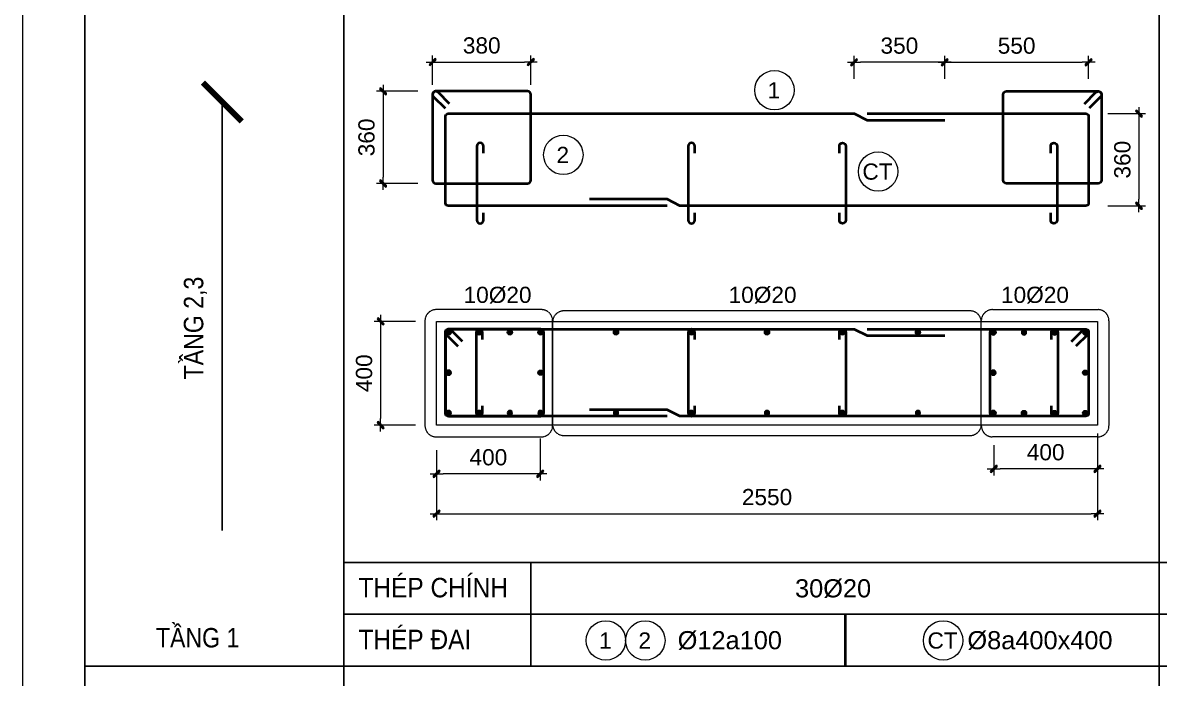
# Model space of a CAD drawing. Header units: millimetres. Extents: x -146909 to 4830753, y -683702 to -336947.
# Drawn here: x 4726521 to 4730906, y -443425 to -440897 of the extents above; entities that cross this region are included whole.
import ezdxf
from ezdxf.enums import TextEntityAlignment as Align

# ---------------------------------------------------------------- set-up
doc = ezdxf.new("R2010")
doc.units = ezdxf.units.MM
doc.header["$MEASUREMENT"] = 0
doc.linetypes.add('HIDDEN', pattern=[0.375, 0.25, -0.125])
doc.layers.get('0').update_dxf_attribs({"lineweight": 9})
doc.layers.get('Defpoints').update_dxf_attribs({"color": 10, "lineweight": 0})
for name, color, linetype, lineweight in [("'S_General_Cont_1 Thin", 1, 'Continuous', 18), ("'S_General_Text_3_Member name", 3, 'Continuous', 35), ('CDAI', 3, 'Continuous', 40), ('chunho.q', 1, 'Continuous', 13), ('CTHEP', 4, 'Continuous', 50), ('DBAO', 2, 'Continuous', 13), ('DMo', 9, 'HIDDEN', 9), ('KTH', 154, 'Continuous', 9), ('STICK', 1, 'Continuous', 9)]:
    doc.layers.add(name, color=color, linetype=linetype, lineweight=lineweight)
for name, color, linetype in [('DM', 1, 'Continuous'), ('TBL', 1, 'Continuous'), ('TX', 214, 'Continuous')]:
    doc.layers.add(name, color=color, linetype=linetype)
doc.styles.add('arial', font='arial.ttf', dxfattribs={"width": 0.85})
doc.styles.add('TTP-HelCon', font='arial.ttf')
doc.dimstyles.new('TTP-25', dxfattribs={"dimscale": 25, "dimtxt": 2.5, "dimasz": 1, "dimexe": 1, "dimexo": 1, "dimgap": 0.09, "dimtad": 0, "dimdec": 4, "dimrnd": 10, "dimzin": 9, "dimdsep": 46, "dimtxsty": 'TTP-HelCon', "dimblk": 'Stick', "dimcen": 0.09, "dimdle": 1.5, "dimclrd": 256, "dimclre": 256, "dimclrt": 1, "dimadec": 0, "dimazin": 0, "dimtfac": 1, "dimtdec": 4, "dimtmove": 0, "dimatfit": 3, "dimldrblk": 'ARCHTICK', "dimfxl": 1, "dimtvp": 1, "dimtolj": 1, "dimtzin": 0, "dimarcsym": 0})
doc.dimstyles.new('TTP-50', dxfattribs={"dimscale": 50, "dimtxt": 2.5, "dimasz": 1, "dimexe": 1, "dimexo": 1, "dimgap": 0.09, "dimtad": 0, "dimdec": 4, "dimzin": 9, "dimdsep": 46, "dimtxsty": 'arial', "dimblk": 'Stick', "dimcen": 0.09, "dimdle": 1.5, "dimclrd": 256, "dimclre": 256, "dimclrt": 1, "dimadec": 0, "dimazin": 0, "dimtfac": 1, "dimtdec": 4, "dimtmove": 0, "dimatfit": 3, "dimldrblk": 'ARCHTICK', "dimfxl": 1, "dimtvp": 1, "dimtolj": 1, "dimtzin": 0, "dimarcsym": 0})

# ---------------------------------------------------------------- blocks, each defined once
blk = doc.blocks.new('sign of slab')
at = {"layer": "'S_General_Cont_1 Thin"}
blk.add_circle((-10, 0), 475, dxfattribs=at)
at = {"layer": "'S_General_Text_3_Member name", "style": 'arial'}
blk.add_attdef('S', text='', height=250, dxfattribs=at).set_placement((-23, -1), align=Align.MIDDLE_CENTER)
blk = doc.blocks.new('Stick')
at = {"layer": 'STICK'}
h = blk.add_hatch(color=256, dxfattribs=at)
edge = h.paths.add_edge_path()
edge.add_line((0.3, 0.5), (-0.5, -0.3))
edge.add_arc((-0.4, -0.4), 0.141, 135, 315)
edge.add_line((-0.3, -0.5), (0.5, 0.3))
edge.add_arc((0.4, 0.4), 0.141, 315, 495)
blk.add_line((1, 0), (-1, 0), dxfattribs=at)
blk.add_lwpolyline([(0.3, 0.5), (-0.5, -0.3, 1), (-0.3, -0.5), (0.5, 0.3, 1), (0.3, 0.5, 1)], format="xyb", dxfattribs=at)
blk = doc.blocks.new('*D236')
at = {"layer": 'Defpoints', "color": 0, "transparency": 16777216}
for p in [(400, -26.3), (0, -71.3), (0, -188.1)]:
    blk.add_point(p, dxfattribs=at)
at = {"layer": 'KTH', "lineweight": -2, "transparency": 16777216}
for p, q in [((400, -51.3), (400, -213.1)), ((0, -96.3), (0, -213.1)), ((375, -188.1), (25, -188.1))]:
    blk.add_line(p, q, dxfattribs=at)
at = {"layer": 'KTH', "lineweight": -2, "transparency": 16777216, "xscale": 25, "yscale": 25, "zscale": 25, "rotation": 180}
blk.add_blockref('Stick', (0, -188.1), dxfattribs=at)
at = {"layer": 'KTH', "lineweight": -2, "transparency": 16777216, "xscale": 25, "yscale": 25, "zscale": 25}
blk.add_blockref('Stick', (400, -188.1), dxfattribs=at)
at = {"layer": 'KTH', "color": 1, "transparency": 16777216, "insert": (200, -124.3), "char_height": 62.5, "attachment_point": 5, "style": 'TTP-HelCon'}
blk.add_mtext('\\A1;400', dxfattribs=at)
blk = doc.blocks.new('_ArchTick')
at = {"color": 0, "linetype": 'ByBlock', "const_width": 0.15}
blk.add_lwpolyline([(-0.5, -0.5), (0.5, 0.5)], dxfattribs=at)
blk = doc.blocks.new('*D237')
at = {"layer": 'Defpoints', "color": 0, "transparency": 16777216}
for p in [(2550, -6.9), (2150, -51.9), (2150, -168.7)]:
    blk.add_point(p, dxfattribs=at)
at = {"layer": 'KTH', "lineweight": -2, "transparency": 16777216}
for p, q in [((2550, -31.9), (2550, -193.7)), ((2150, -76.9), (2150, -193.7)), ((2525, -168.7), (2175, -168.7))]:
    blk.add_line(p, q, dxfattribs=at)
at = {"layer": 'KTH', "lineweight": -2, "transparency": 16777216, "xscale": 25, "yscale": 25, "zscale": 25, "rotation": 180}
blk.add_blockref('Stick', (2150, -168.7), dxfattribs=at)
at = {"layer": 'KTH', "lineweight": -2, "transparency": 16777216, "xscale": 25, "yscale": 25, "zscale": 25}
blk.add_blockref('Stick', (2550, -168.7), dxfattribs=at)
at = {"layer": 'KTH', "color": 1, "transparency": 16777216, "insert": (2350, -104.9), "char_height": 62.5, "attachment_point": 5, "style": 'TTP-HelCon'}
blk.add_mtext('\\A1;400', dxfattribs=at)
blk = doc.blocks.new('*D238')
at = {"layer": 'Defpoints', "color": 0, "transparency": 16777216}
for p in [(2550, -112.8), (0, -135.3), (2550, -341.6)]:
    blk.add_point(p, dxfattribs=at)
at = {"layer": 'KTH', "lineweight": -2, "transparency": 16777216}
for p, q in [((0, -160.3), (0, -366.6)), ((2550, -137.8), (2550, -366.6)), ((25, -341.6), (2525, -341.6))]:
    blk.add_line(p, q, dxfattribs=at)
at = {"layer": 'KTH', "lineweight": -2, "transparency": 16777216, "xscale": 25, "yscale": 25, "zscale": 25, "rotation": 180}
blk.add_blockref('Stick', (0, -341.6), dxfattribs=at)
at = {"layer": 'KTH', "lineweight": -2, "transparency": 16777216, "xscale": 25, "yscale": 25, "zscale": 25}
blk.add_blockref('Stick', (2550, -341.6), dxfattribs=at)
at = {"layer": 'KTH', "color": 1, "transparency": 16777216, "insert": (1275, -277.8), "char_height": 62.5, "attachment_point": 5, "style": 'TTP-HelCon'}
blk.add_mtext('\\A1;2550', dxfattribs=at)
blk = doc.blocks.new('*D239')
at = {"layer": 'Defpoints', "color": 0, "transparency": 16777216}
for p in [(-55.8, 400), (-215.7, 0), (-55.8, 0)]:
    blk.add_point(p, dxfattribs=at)
at = {"layer": 'KTH', "lineweight": -2, "transparency": 16777216}
for p, q in [((-80.8, 400), (-240.7, 400)), ((-215.7, 375), (-215.7, 25)), ((-80.8, 0), (-240.7, 0))]:
    blk.add_line(p, q, dxfattribs=at)
at = {"layer": 'KTH', "lineweight": -2, "transparency": 16777216, "xscale": 25, "yscale": 25, "zscale": 25}
for p, rotation in [((-215.7, 400), 90), ((-215.7, 0), 270)]:
    blk.add_blockref('Stick', p, dxfattribs=dict(at, rotation=rotation))
at = {"layer": 'KTH', "color": 1, "transparency": 16777216, "insert": (-279.5, 200), "char_height": 62.5, "attachment_point": 5, "rotation": 90, "style": 'TTP-HelCon'}
blk.add_mtext('\\A1;400', dxfattribs=at)
blk = doc.blocks.new('*U201')
at = {"layer": 'CTHEP', "ltscale": 0.02, "const_width": 10}
blk.add_lwpolyline([(0, 5, -1), (0, -5, -1)], format="xyb", close=True, dxfattribs=at)
at = {"layer": 'Defpoints', "color": 1}
blk.add_circle((0, 0), 10, dxfattribs=at)
blk = doc.blocks.new('*U202')
at = {"layer": 'CDAI', "color": 0, "linetype": 'ByBlock', "lineweight": -2, "transparency": 16777216}
for p in [(0, 0), (118, 0), (236, 0), (354, 0)]:
    blk.add_blockref('*U201', p, dxfattribs=at)
blk = doc.blocks.new('*U199')
at = {"layer": 'CTHEP', "ltscale": 0.02, "const_width": 10}
blk.add_lwpolyline([(0, 5, -1), (0, -5, -1)], format="xyb", close=True, dxfattribs=at)
at = {"layer": 'Defpoints', "color": 1}
blk.add_circle((0, 0), 10, dxfattribs=at)
blk = doc.blocks.new('*U200')
at = {"layer": 'CDAI', "color": 0, "linetype": 'ByBlock', "lineweight": -2, "transparency": 16777216}
blk.add_blockref('*U199', (0, 0), dxfattribs=at)
blk = doc.blocks.new('*U203')
at = {"layer": 'CTHEP', "ltscale": 0.02, "const_width": 10}
blk.add_lwpolyline([(0, 5, -1), (0, -5, -1)], format="xyb", close=True, dxfattribs=at)
at = {"layer": 'Defpoints', "color": 1}
blk.add_circle((0, 0), 10, dxfattribs=at)
blk = doc.blocks.new('*U204')
at = {"layer": 'CDAI', "color": 0, "linetype": 'ByBlock', "lineweight": -2, "transparency": 16777216}
for p in [(0, 0), (118, 0), (236, 0), (354, 0)]:
    blk.add_blockref('*U203', p, dxfattribs=at)
blk = doc.blocks.new('*U205')
at = {"layer": 'CTHEP', "ltscale": 0.02, "const_width": 10}
blk.add_lwpolyline([(0, 5, -1), (0, -5, -1)], format="xyb", close=True, dxfattribs=at)
at = {"layer": 'Defpoints', "color": 1}
blk.add_circle((0, 0), 10, dxfattribs=at)
blk = doc.blocks.new('*U206')
at = {"layer": 'CDAI', "color": 0, "linetype": 'ByBlock', "lineweight": -2, "transparency": 16777216}
blk.add_blockref('*U205', (0, 0), dxfattribs=at)
blk = doc.blocks.new('*U209')
at = {"layer": 'CTHEP', "ltscale": 0.02, "const_width": 10}
blk.add_lwpolyline([(0, 5, -1), (0, -5, -1)], format="xyb", close=True, dxfattribs=at)
at = {"layer": 'Defpoints', "color": 1}
blk.add_circle((0, 0), 10, dxfattribs=at)
blk = doc.blocks.new('*U210')
at = {"layer": 'CDAI', "color": 0, "linetype": 'ByBlock', "lineweight": -2, "transparency": 16777216}
for p in [(0, 0), (118, 0), (236, 0), (354, 0)]:
    blk.add_blockref('*U209', p, dxfattribs=at)
blk = doc.blocks.new('*U207')
at = {"layer": 'CTHEP', "ltscale": 0.02, "const_width": 10}
blk.add_lwpolyline([(0, 5, -1), (0, -5, -1)], format="xyb", close=True, dxfattribs=at)
at = {"layer": 'Defpoints', "color": 1}
blk.add_circle((0, 0), 10, dxfattribs=at)
blk = doc.blocks.new('*U208')
at = {"layer": 'CDAI', "color": 0, "linetype": 'ByBlock', "lineweight": -2, "transparency": 16777216}
blk.add_blockref('*U207', (0, 0), dxfattribs=at)
blk = doc.blocks.new('*U211')
at = {"layer": 'CTHEP', "ltscale": 0.02, "const_width": 10}
blk.add_lwpolyline([(0, 5, -1), (0, -5, -1)], format="xyb", close=True, dxfattribs=at)
at = {"layer": 'Defpoints', "color": 1}
blk.add_circle((0, 0), 10, dxfattribs=at)
blk = doc.blocks.new('*U212')
at = {"layer": 'CDAI', "color": 0, "linetype": 'ByBlock', "lineweight": -2, "transparency": 16777216}
for p in [(0, 0), (118, 0), (236, 0), (354, 0)]:
    blk.add_blockref('*U211', p, dxfattribs=at)
blk = doc.blocks.new('*U197')
at = {"layer": 'CTHEP', "ltscale": 0.02, "const_width": 10}
blk.add_lwpolyline([(0, 5, -1), (0, -5, -1)], format="xyb", close=True, dxfattribs=at)
at = {"layer": 'Defpoints', "color": 1}
blk.add_circle((0, 0), 10, dxfattribs=at)
blk = doc.blocks.new('*U198')
at = {"layer": 'CDAI', "color": 0, "linetype": 'ByBlock', "lineweight": -2, "transparency": 16777216}
blk.add_blockref('*U197', (0, 0), dxfattribs=at)
blk = doc.blocks.new('*U193')
at = {"layer": 'CTHEP', "ltscale": 0.02, "const_width": 10}
blk.add_lwpolyline([(0, 5, -1), (0, -5, -1)], format="xyb", close=True, dxfattribs=at)
at = {"layer": 'Defpoints', "color": 1}
blk.add_circle((0, 0), 10, dxfattribs=at)
blk = doc.blocks.new('*U194')
at = {"layer": 'CDAI', "color": 0, "linetype": 'ByBlock', "lineweight": -2, "transparency": 16777216}
for p in [(0, 0), (291.25, 0), (582.5, 0), (873.75, 0), (1165, 0), (1456.25, 0), (1747.5, 0)]:
    blk.add_blockref('*U193', p, dxfattribs=at)
blk = doc.blocks.new('*U195')
at = {"layer": 'CTHEP', "ltscale": 0.02, "const_width": 10}
blk.add_lwpolyline([(0, 5, -1), (0, -5, -1)], format="xyb", close=True, dxfattribs=at)
at = {"layer": 'Defpoints', "color": 1}
blk.add_circle((0, 0), 10, dxfattribs=at)
blk = doc.blocks.new('*U196')
at = {"layer": 'CDAI', "color": 0, "linetype": 'ByBlock', "lineweight": -2, "transparency": 16777216}
for p in [(0, 0), (291.25, 0), (582.5, 0), (873.75, 0), (1165, 0), (1456.25, 0), (1747.5, 0)]:
    blk.add_blockref('*U195', p, dxfattribs=at)
blk = doc.blocks.new('*D240')
at = {"layer": 'Defpoints', "color": 0, "transparency": 16777216}
for p in [(2515.5, 1399.2), (1960.6, 1310.4), (2515.5, 1310.4)]:
    blk.add_point(p, dxfattribs=at)
at = {"layer": 'KTH', "lineweight": -2, "transparency": 16777216}
for p, q in [((1960.6, 1335.4), (1960.6, 1424.2)), ((2515.5, 1335.4), (2515.5, 1424.2)), ((1985.6, 1399.2), (2490.5, 1399.2))]:
    blk.add_line(p, q, dxfattribs=at)
at = {"layer": 'KTH', "lineweight": -2, "transparency": 16777216, "xscale": 25, "yscale": 25, "zscale": 25, "rotation": 180}
blk.add_blockref('Stick', (1960.6, 1399.2), dxfattribs=at)
at = {"layer": 'KTH', "lineweight": -2, "transparency": 16777216, "xscale": 25, "yscale": 25, "zscale": 25}
blk.add_blockref('Stick', (2515.5, 1399.2), dxfattribs=at)
at = {"layer": 'KTH', "color": 1, "transparency": 16777216, "insert": (2238, 1463), "char_height": 62.5, "attachment_point": 5, "style": 'TTP-HelCon'}
blk.add_mtext('\\A1;550', dxfattribs=at)
blk = doc.blocks.new('*D241')
at = {"layer": 'Defpoints', "color": 0, "transparency": 16777216}
for p in [(1610.8, 1399.2), (1610.8, 1310.4), (1960.6, 1310.4)]:
    blk.add_point(p, dxfattribs=at)
at = {"layer": 'KTH', "lineweight": -2, "transparency": 16777216}
for p, q in [((1610.8, 1335.4), (1610.8, 1424.2)), ((1960.6, 1335.4), (1960.6, 1424.2)), ((1935.6, 1399.2), (1635.8, 1399.2))]:
    blk.add_line(p, q, dxfattribs=at)
at = {"layer": 'KTH', "lineweight": -2, "transparency": 16777216, "xscale": 25, "yscale": 25, "zscale": 25, "rotation": 180}
blk.add_blockref('Stick', (1610.8, 1399.2), dxfattribs=at)
at = {"layer": 'KTH', "lineweight": -2, "transparency": 16777216, "xscale": 25, "yscale": 25, "zscale": 25}
blk.add_blockref('Stick', (1960.6, 1399.2), dxfattribs=at)
at = {"layer": 'KTH', "color": 1, "transparency": 16777216, "insert": (1785.7, 1463), "char_height": 62.5, "attachment_point": 5, "style": 'TTP-HelCon'}
blk.add_mtext('\\A1;350', dxfattribs=at)
blk = doc.blocks.new('*D242')
at = {"layer": 'Defpoints', "color": 0, "transparency": 16777216}
for p in [(2565.3, 1201.3), (2565.3, 845.8), (2710.1, 845.8)]:
    blk.add_point(p, dxfattribs=at)
at = {"layer": 'KTH', "lineweight": -2, "transparency": 16777216}
for p, q in [((2590.3, 1201.3), (2735.1, 1201.3)), ((2710.1, 1176.3), (2710.1, 870.8)), ((2590.3, 845.8), (2735.1, 845.8))]:
    blk.add_line(p, q, dxfattribs=at)
at = {"layer": 'KTH', "lineweight": -2, "transparency": 16777216, "xscale": 25, "yscale": 25, "zscale": 25}
for p, rotation in [((2710.1, 1201.3), 90), ((2710.1, 845.8), 270)]:
    blk.add_blockref('Stick', p, dxfattribs=dict(at, rotation=rotation))
at = {"layer": 'KTH', "color": 1, "transparency": 16777216, "insert": (2646.2, 1023.6), "char_height": 62.5, "attachment_point": 5, "rotation": 90, "style": 'TTP-HelCon'}
blk.add_mtext('\\A1;360', dxfattribs=at)
blk = doc.blocks.new('*D243')
at = {"layer": 'Defpoints', "color": 0, "transparency": 16777216}
for p in [(-47.9, 1287.2), (-206.2, 931.7), (-47.9, 931.7)]:
    blk.add_point(p, dxfattribs=at)
at = {"layer": 'KTH', "lineweight": -2, "transparency": 16777216}
for p, q in [((-72.9, 1287.2), (-231.2, 1287.2)), ((-206.2, 1262.2), (-206.2, 956.7)), ((-72.9, 931.7), (-231.2, 931.7))]:
    blk.add_line(p, q, dxfattribs=at)
at = {"layer": 'KTH', "lineweight": -2, "transparency": 16777216, "xscale": 25, "yscale": 25, "zscale": 25}
for p, rotation in [((-206.2, 1287.2), 90), ((-206.2, 931.7), 270)]:
    blk.add_blockref('Stick', p, dxfattribs=dict(at, rotation=rotation))
at = {"layer": 'KTH', "color": 1, "transparency": 16777216, "insert": (-270.1, 1109.5), "char_height": 62.5, "attachment_point": 5, "rotation": 90, "style": 'TTP-HelCon'}
blk.add_mtext('\\A1;360', dxfattribs=at)
blk = doc.blocks.new('*D244')
at = {"layer": 'Defpoints', "color": 0, "transparency": 16777216}
for p in [(363.7, 1399.9), (-15.3, 1287.2), (363.7, 1287.2)]:
    blk.add_point(p, dxfattribs=at)
at = {"layer": 'KTH', "lineweight": -2, "transparency": 16777216}
for p, q in [((-15.3, 1312.2), (-15.3, 1424.9)), ((363.7, 1312.2), (363.7, 1424.9)), ((9.7, 1399.9), (338.7, 1399.9))]:
    blk.add_line(p, q, dxfattribs=at)
at = {"layer": 'KTH', "lineweight": -2, "transparency": 16777216, "xscale": 25, "yscale": 25, "zscale": 25, "rotation": 180}
blk.add_blockref('Stick', (-15.3, 1399.9), dxfattribs=at)
at = {"layer": 'KTH', "lineweight": -2, "transparency": 16777216, "xscale": 25, "yscale": 25, "zscale": 25}
blk.add_blockref('Stick', (363.7, 1399.9), dxfattribs=at)
at = {"layer": 'KTH', "color": 1, "transparency": 16777216, "insert": (174.2, 1463.7), "char_height": 62.5, "attachment_point": 5, "style": 'TTP-HelCon'}
blk.add_mtext('\\A1;380', dxfattribs=at)
blk = doc.blocks.new('3')
at = {"layer": 'CDAI'}
for points in [[(50.33568, 1239.26716), (6.01548, 1283.58735, 0.6681786379), (-15.32335, 1274.74852), (-15.32335, 944.24852, 0.4142135624), (-2.82335, 931.74852), (351.17665, 931.74852, 0.4142135624), (363.67665, 944.24852), (363.67665, 1274.74852, 0.4142135624), (351.17665, 1287.24852), (-2.82335, 1287.24852, 0.6681786379), (-11.66219, 1265.90969), (32.65801, 1221.58949)], [(2499.66432, 1239.26716), (2543.98452, 1283.58735, -0.6681786379), (2565.32335, 1274.74852), (2565.32335, 944.24852, -0.4142135624), (2552.82335, 931.74852), (2198.82335, 931.74852, -0.4142135624), (2186.32335, 944.24852), (2186.32335, 1274.74852, -0.4142135624), (2198.82335, 1287.24852), (2552.82335, 1287.24852, -0.6681786379), (2561.66219, 1265.90969), (2517.34199, 1221.58949)], [(180.5, 1048.52278), (180.5, 1076.02278, 1), (155.5, 1076.02278), (155.5, 790.52278, 1), (180.5, 790.52278), (180.5, 818.02278)], [(995.83333, 1048.52278), (995.83333, 1076.02278, 1), (970.83333, 1076.02278), (970.83333, 790.52278, 1), (995.83333, 790.52278), (995.83333, 818.02278)], [(1554.16667, 1048.52278), (1554.16667, 1076.02278, -1), (1579.16667, 1076.02278), (1579.16667, 790.52278, -1), (1554.16667, 790.52278), (1554.16667, 818.02278)], [(2369.5, 1048.52278), (2369.5, 1076.02278, -1), (2394.5, 1076.02278), (2394.5, 790.52278, -1), (2369.5, 790.52278), (2369.5, 818.02278)], [(100.15903, 322.01864), (55.83883, 366.33883, 0.6681786379), (34.5, 357.5), (34.5, 47, 0.4142135624), (47, 34.5), (401, 34.5, 0.4142135624), (413.5, 47), (413.5, 357.5, 0.4142135624), (401, 370), (47, 370, 0.6681786379), (38.16117, 348.66117), (82.48136, 304.34097)], [(177.5, 330), (177.5, 357.5, 1), (152.5, 357.5), (152.5, 47, 1), (177.5, 47), (177.5, 74.5)], [(995.83333, 330), (995.83333, 357.5, 1), (970.83333, 357.5), (970.83333, 47, 1), (995.83333, 47), (995.83333, 74.5)], [(1554.16667, 330), (1554.16667, 357.5, -1), (1579.16667, 357.5), (1579.16667, 47, -1), (1554.16667, 47), (1554.16667, 74.5)], [(2449.34097, 322.01864), (2493.66117, 366.33883, -0.6681786379), (2515, 357.5), (2515, 47, -0.4142135624), (2502.5, 34.5), (2148.5, 34.5, -0.4142135624), (2136, 47), (2136, 357.5, -0.4142135624), (2148.5, 370), (2502.5, 370, -0.6681786379), (2511.33883, 348.66117), (2467.01864, 304.34097)], [(2372, 330), (2372, 357.5, -1), (2397, 357.5), (2397, 47, -1), (2372, 47), (2372, 74.5)]]:
    blk.add_lwpolyline(points, format="xyb", dxfattribs=at)
at = {"layer": 'CDAI', "ltscale": 0.02}
for points in [[(889.16858, 845.8025), (44.5, 845.8025, -0.4142135624), (34.5, 855.8025), (34.5, 1191.3025, -0.4142135624), (44.5, 1201.3025), (1610.83142, 1201.3025), (1660.83142, 1176.3025), (1960.56728, 1176.3025)], [(1660.83142, 1201.3025), (2505.5, 1201.3025, -0.4142135624), (2515.5, 1191.3025), (2515.5, 855.8025, -0.4142135624), (2505.5, 845.8025), (939.16858, 845.8025), (889.16858, 870.8025), (589.43272, 870.8025)], [(889.16858, 34.5), (44.5, 34.5, -0.4142135624), (34.5, 44.5), (34.5, 360, -0.4142135624), (44.5, 370), (1610.83142, 370), (1660.83142, 345), (1960.56728, 345)], [(1660.83142, 370), (2505.5, 370, -0.4142135624), (2515.5, 360), (2515.5, 44.5, -0.4142135624), (2505.5, 34.5), (939.16858, 34.5), (889.16858, 59.5), (589.43272, 59.5)]]:
    blk.add_lwpolyline(points, format="xyb", dxfattribs=at)
at = {"layer": 'DBAO'}
blk.add_lwpolyline([(630, -0.54015), (0, 0), (0, 400), (2550, 400), (2550, 0.01296), (630.00864, -0.54015)], dxfattribs=at)
at = {"layer": 'DMo', "color": 6, "ltscale": 10}
for points in [[(-44.77995, 402.34146), (-44.77995, -2.05517, 0.4142135624), (-1.84029, -44.99483), (404.78763, -44.99483, 0.4142135624), (447.72729, -2.05517), (447.72729, 402.34146, 0.4142135624), (404.78763, 445.28113), (-1.84029, 445.28113, 0.4142135624)], [(447.72729, 397.34146), (447.72729, 2.94483, 0.4142135624), (490.66695, -39.99483), (2058.83305, -39.99483, 0.4142135624), (2101.77271, 2.94483), (2101.77271, 397.34146, 0.4142135624), (2058.83305, 440.28113), (490.66695, 440.28113, 0.4142135624)], [(2594.27995, 402.34146), (2594.27995, -2.05517, -0.4142135624), (2551.34029, -44.99483), (2144.71237, -44.99483, -0.4142135624), (2101.77271, -2.05517), (2101.77271, 402.34146, -0.4142135624), (2144.71237, 445.28113), (2551.34029, 445.28113, -0.4142135624)]]:
    blk.add_lwpolyline(points, format="xyb", close=True, dxfattribs=at)
ref = blk.add_blockref('sign of slab', (1305.34819, 1291.36122), dxfattribs=dict(xscale=0.16, yscale=0.16, zscale=0.16))
ref.add_attrib('S', '1', dxfattribs={"layer": 'DM', "height": 62.5, "style": 'arial'}).set_placement((1301.59417, 1291.20433), align=Align.MIDDLE_CENTER)
ref = blk.add_blockref('sign of slab', (490.70834, 1041.94457), dxfattribs=dict(xscale=0.16, yscale=0.16, zscale=0.16))
ref.add_attrib('S', '2', dxfattribs={"layer": 'DM', "height": 62.5, "style": 'arial'}).set_placement((486.95432, 1041.78768), align=Align.MIDDLE_CENTER)
ref = blk.add_blockref('sign of slab', (1704.92411, 977.83674), dxfattribs=dict(xscale=0.16, yscale=0.16, zscale=0.16))
ref.add_attrib('S', 'CT', dxfattribs={"layer": 'DM', "height": 62.5, "style": 'arial'}).set_placement((1701.1701, 977.67985), align=Align.MIDDLE_CENTER)
at = {"layer": 'CDAI', "color": 214}
for name, p in [('*U204', (47, 357.5)), ('*U194', (401, 357.5))]:
    blk.add_blockref(name, p, dxfattribs=at)
at = {"layer": 'CDAI', "color": 214, "xscale": -1}
blk.add_blockref('*U212', (2502.5, 357.5), dxfattribs=at)
at = {"layer": 'CDAI', "color": 214, "xscale": -1, "rotation": 180}
for name, p in [('*U200', (47, 202.25)), ('*U198', (2148.5, 202.25)), ('*U202', (47, 47)), ('*U196', (401, 47))]:
    blk.add_blockref(name, p, dxfattribs=at)
at = {"layer": 'CDAI', "color": 214, "rotation": 180}
for name, p in [('*U206', (401, 202.25)), ('*U208', (2502.5, 202.25)), ('*U210', (2502.5, 47))]:
    blk.add_blockref(name, p, dxfattribs=at)
at = {"layer": 'KTH'}
for base, p1, p2, picture, middle in [((363.67665, 1399.87965), (-15.32335, 1287.24852), (363.67665, 1287.24852), '*D244', (174.17665, 1463.74391)), ((1610.83142, 1399.17993), (1960.56728, 1310.38038), (1610.83142, 1310.38038), '*D241', (1785.69935, 1463.04418))]:
    dim = blk.add_linear_dim(base=base, p1=p1, p2=p2, dimstyle='TTP-25', override={"dimtmove": 1}, dxfattribs=at)
    dim.commit()
    dim.dimension.update_dxf_attribs({"geometry": picture, "text_midpoint": middle})
for base, p1, p2, picture, middle in [((2515.5, 1399.17993), (1960.56728, 1310.38038), (2515.5, 1310.38038), '*D240', (2238.03364, 1463.00155)), ((2550, -341.61887), (0, -135.27002), (2550, -112.77002), '*D238', (1275, -277.79724))]:
    dim = blk.add_linear_dim(base=base, p1=p1, p2=p2, dimstyle='TTP-25', dxfattribs=at)
    dim.commit()
    dim.dimension.update_dxf_attribs({"geometry": picture, "text_midpoint": middle})
for base, p1, p2, picture, middle in [((-206.18719, 931.74852), (-47.85721, 1287.24852), (-47.85721, 931.74852), '*D243', (-270.05145, 1109.49852)), ((-215.68719, 0.00033), (-55.77995, 400), (-55.77995, 0.00033), '*D239', (-279.50882, 200.00017))]:
    dim = blk.add_linear_dim(base=base, p1=p1, p2=p2, angle=90, dimstyle='TTP-25', override={"dimtmove": 1}, dxfattribs=at)
    dim.commit()
    dim.dimension.update_dxf_attribs({"geometry": picture, "text_midpoint": middle})
for base, p1, p2, angle, picture, middle in [((2710.07933, 845.8025), (2565.32335, 1201.3025), (2565.32335, 845.8025), 90, '*D242', (2646.21507, 1023.5525)), ((0, -188.13564), (400, -26.32539), (0, -71.32539), 180, '*D236', (200, -124.31402)), ((2150, -168.67515), (2550, -6.8649), (2150, -51.8649), 180, '*D237', (2350, -104.85353))]:
    dim = blk.add_linear_dim(base=base, p1=p1, p2=p2, angle=angle, dimstyle='TTP-25', dxfattribs=at)
    dim.commit()
    dim.dimension.update_dxf_attribs({"geometry": picture, "text_midpoint": middle})

msp = doc.modelspace()

# ---------------------------------------------------------------- linework, layer by layer
at = {"layer": 'CDAI', "color": 214}
msp.add_line((4729693.86305, -443177.76974), (4729693.86305, -443377.76974), dxfattribs=at)
at = {"layer": 'DBAO', "color": 1}
msp.add_lwpolyline([(4743890.49155, -449189.96923), (4726520.88612, -449189.96923), (4726520.88612, -434672.09007), (4743890.49155, -434672.09007)], close=True, dxfattribs=at)
at = {"layer": 'TBL'}
for p, q in [((4726760.18925, -435794.72153), (4726760.18925, -446305.45248)), ((4727760.18925, -435794.72153), (4727760.18925, -446305.45248)), ((4730905.94272, -435794.72153), (4730905.94272, -446305.45248)), ((4727760.18925, -442977.76974), (4730905.94272, -442977.76974)), ((4728481.78338, -442977.76974), (4728481.78338, -443377.76974)), ((4730905.94272, -442977.76974), (4734051.69619, -442977.76974)), ((4726760.18925, -443377.76974), (4727760.18925, -443377.76974)), ((4727760.18925, -443377.76974), (4730905.94272, -443377.76974)), ((4730905.94272, -443377.76974), (4734051.69619, -443377.76974))]:
    msp.add_line(p, q, dxfattribs=at)
at = {"layer": 'TBL', "color": 8}
for p, q in [((4727760.18925, -443177.76974), (4730905.94272, -443177.76974)), ((4730905.94272, -443177.76974), (4734051.69619, -443177.76974))]:
    msp.add_line(p, q, dxfattribs=at)

# ---------------------------------------------------------------- block references
ref = msp.add_blockref('sign of slab', (4728772.56423, -443278.86584), dxfattribs=dict(xscale=0.16, yscale=0.16, zscale=0.16))
ref.add_attrib('S', '1', dxfattribs={"layer": 'DM', "height": 62.5, "style": 'arial'}).set_placement((4728768.81021, -443279.02274), align=Align.MIDDLE_CENTER)
ref = msp.add_blockref('sign of slab', (4728924.52981, -443278.86584), dxfattribs=dict(xscale=0.16, yscale=0.16, zscale=0.16))
ref.add_attrib('S', '2', dxfattribs={"layer": 'DM', "height": 62.5, "style": 'arial'}).set_placement((4728920.77579, -443279.02274), align=Align.MIDDLE_CENTER)
ref = msp.add_blockref('sign of slab', (4730073.62517, -443278.86584), dxfattribs=dict(xscale=0.16, yscale=0.16, zscale=0.16))
ref.add_attrib('S', 'CT', dxfattribs={"layer": 'DM', "height": 62.5, "style": 'arial'}).set_placement((4730069.87115, -443279.02274), align=Align.MIDDLE_CENTER)
at = {"layer": 'KTH'}
msp.add_blockref('3', (4728117.55701, -442448.52188), dxfattribs=at)

# ---------------------------------------------------------------- texts
at = {"layer": 'chunho.q', "color": 1, "style": 'arial', "width": 0.85}
msp.add_text('TẦNG 2,3', height=75, rotation=90, dxfattribs=at).set_placement((4727217.52164, -442272.0867))
at = {"layer": 'chunho.q', "color": 1, "style": 'arial'}
for p in [(4728221.84947, -441977.35637), (4729244.36607, -441977.35637), (4730295.28502, -441977.35637)]:
    msp.add_text('10%%C20', height=62.5, dxfattribs=at).set_placement(p)
at = {"layer": 'chunho.q', "color": 1, "style": 'arial', "width": 0.85}
msp.add_text('TẦNG 1', height=75, dxfattribs=at).set_placement((4727034.83424, -443305.76974))
at = {"layer": 'TX', "color": 2, "style": 'arial', "width": 0.9}
for s, p in [('THÉP CHÍNH', (4727816.44803, -443075.08535)), ('THÉP ĐAI', (4727816.44803, -443275.08535))]:
    msp.add_text(s, height=75, dxfattribs=at).set_placement(p, align=Align.MIDDLE_LEFT)
at = {"layer": 'TX', "color": 2, "style": 'arial'}
for s, p in [('30%%C20', (4729647.46207, -443077.76974)), ('%%C12a100', (4729249.04104, -443277.76974)), ('%%C8a400x400', (4730445.75005, -443277.76974))]:
    msp.add_text(s, height=70, dxfattribs=at).set_placement(p, align=Align.MIDDLE_CENTER)

# ---------------------------------------------------------------- leaders
at = {"layer": 'DM'}
msp.add_leader([(4727290.75232, -441202.45598), (4727290.75232, -442854.62596)], dimstyle='TTP-50', override={"dimasz": 3, "dimgap": 0.09, "dimtad": 0}, dxfattribs=at)

doc.saveas('drawing.dxf')
